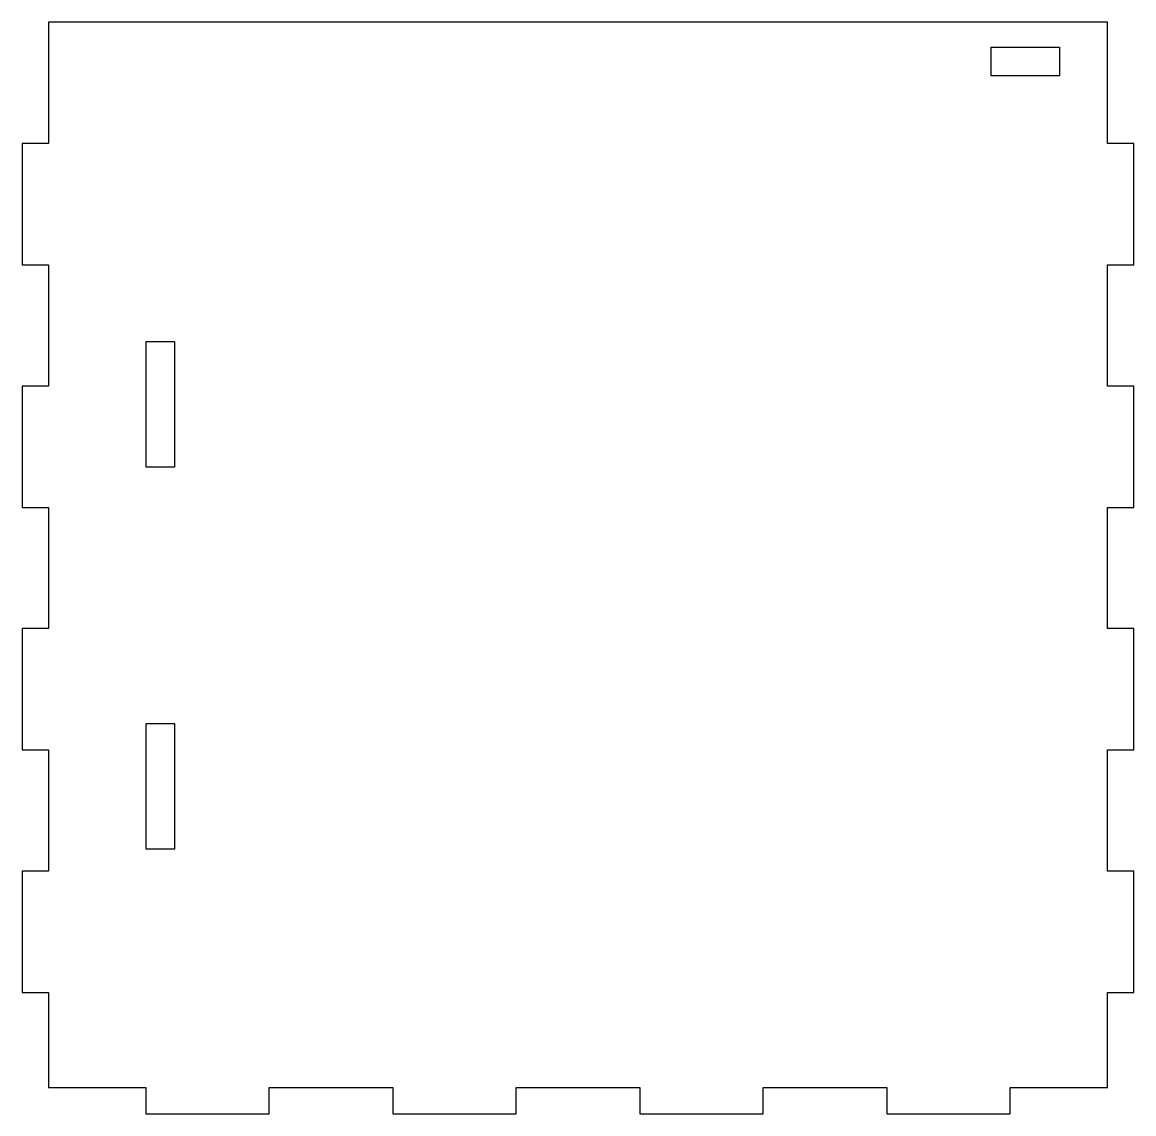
# Model space of a CAD drawing. Header units: millimetres. Extents: x 0 to 270, y 0 to 265.
import ezdxf

# ---------------------------------------------------------------- set-up
doc = ezdxf.new("R2010")
doc.units = ezdxf.units.MM
doc.layers.add('CUT', color=7, linetype='Continuous')

msp = doc.modelspace()

# ---------------------------------------------------------------- linework, layer by layer
at = {"layer": 'CUT'}
for p, q in [((6.35, 265), (6.35, 235.56)), ((263.65, 265), (6.35, 265)), ((263.65, 235.56), (263.65, 265)), ((235.35, 252), (235.35, 258.95)), ((235.35, 258.95), (251.95, 258.95)), ((251.95, 258.95), (251.95, 252)), ((251.95, 252), (235.35, 252)), ((0, 235.56), (0, 206.11)), ((6.35, 235.56), (0, 235.56)), ((270, 235.56), (263.65, 235.56)), ((270, 206.11), (270, 235.56)), ((0, 206.11), (6.35, 206.11)), ((6.35, 206.11), (6.35, 176.67)), ((263.65, 176.67), (263.65, 206.11)), ((263.65, 206.11), (270, 206.11)), ((30.1, 157), (30.1, 187.5)), ((30.1, 187.5), (36.95, 187.5)), ((36.95, 187.5), (36.95, 157)), ((0, 176.67), (0, 147.22)), ((6.35, 176.67), (0, 176.67)), ((270, 176.67), (263.65, 176.67)), ((270, 147.22), (270, 176.67)), ((36.95, 157), (30.1, 157)), ((0, 147.22), (6.35, 147.22)), ((6.35, 147.22), (6.35, 117.78)), ((263.65, 117.78), (263.65, 147.22)), ((263.65, 147.22), (270, 147.22)), ((0, 117.78), (0, 88.33)), ((6.35, 117.78), (0, 117.78)), ((270, 117.78), (263.65, 117.78)), ((270, 88.33), (270, 117.78)), ((30.1, 64.25), (30.1, 94.75)), ((30.1, 94.75), (36.95, 94.75)), ((36.95, 94.75), (36.95, 64.25)), ((0, 88.33), (6.35, 88.33)), ((6.35, 88.33), (6.35, 58.89)), ((263.65, 58.89), (263.65, 88.33)), ((263.65, 88.33), (270, 88.33)), ((36.95, 64.25), (30.1, 64.25)), ((0, 58.89), (0, 29.44)), ((6.35, 58.89), (0, 58.89)), ((270, 58.89), (263.65, 58.89)), ((270, 29.44), (270, 58.89)), ((0, 29.44), (6.35, 29.44)), ((6.35, 29.44), (6.35, 6.35)), ((263.65, 6.35), (263.65, 29.44)), ((263.65, 29.44), (270, 29.44)), ((6.35, 6.35), (30, 6.35)), ((30, 6.35), (30, 0)), ((60, 0), (60, 6.35)), ((60, 6.35), (90, 6.35)), ((90, 6.35), (90, 0)), ((120, 0), (120, 6.35)), ((120, 6.35), (150, 6.35)), ((150, 6.35), (150, 0)), ((180, 0), (180, 6.35)), ((180, 6.35), (210, 6.35)), ((210, 6.35), (210, 0)), ((240, 0), (240, 6.35)), ((240, 6.35), (263.65, 6.35)), ((30, 0), (60, 0)), ((90, 0), (120, 0)), ((150, 0), (180, 0)), ((210, 0), (240, 0))]:
    msp.add_line(p, q, dxfattribs=at)

doc.saveas('drawing.dxf')
